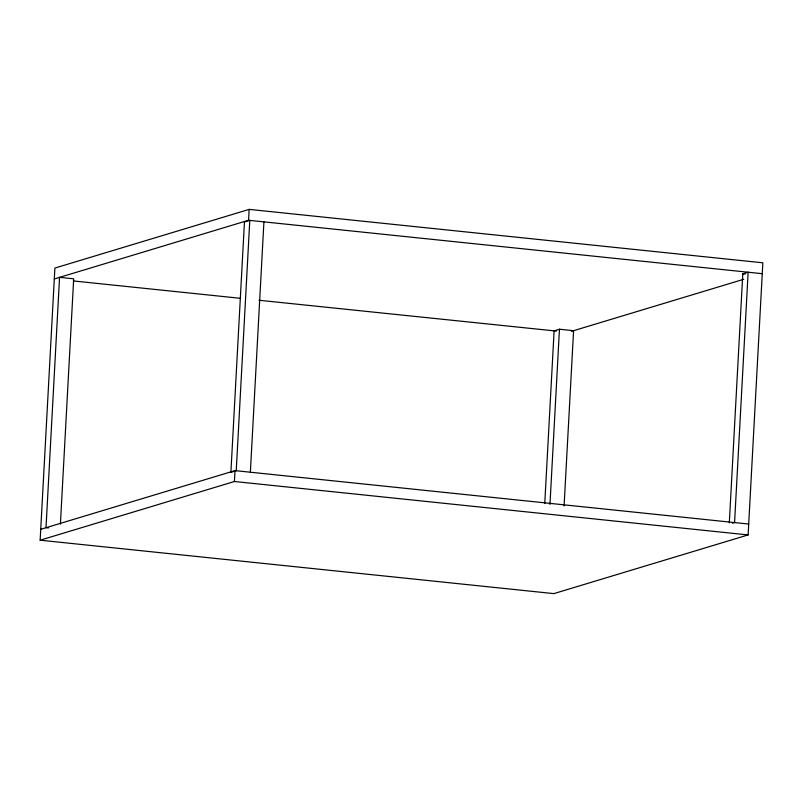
<?xml version="1.0" encoding="UTF-8"?>
<svg xmlns="http://www.w3.org/2000/svg" width="803" height="803" viewBox="0 0 803 803"><rect width="100%" height="100%" fill="white"/><g stroke="black" fill="none" stroke-linecap="round" stroke-linejoin="round"><path stroke-width="1.2" d="M40.15 540.198L54.885 268.072L249.161 209.382L762.85 262.802L748.115 534.928L553.839 593.618L40.15 540.198L234.416 481.499L748.115 534.928M60.406 524.148L73.685 278.812L59.563 277.336L46.002 527.691L48.421 527.942M234.416 481.499L235.008 470.618L748.707 524.038M54.293 278.962L248.569 220.263L249.161 209.382M250.365 472.214L263.926 221.869M544.755 503.581L554.11 330.836L559.46 329.23L573.583 330.695L564.087 505.94M549.965 504.475L559.46 329.23M729.305 522.934L742.795 273.833L748.135 272.217L734.574 522.572L732.436 523.215M571.445 331.338L743.739 279.283M235.008 470.618L40.742 529.307M248.569 220.263L762.258 273.693M742.795 273.833L745.144 274.084M73.334 280.94L240.298 298.304M258.988 300.252L556.469 331.087M244.453 222.009L230.893 472.355L236.243 470.739L249.793 220.393L244.453 222.009"/></g></svg>
